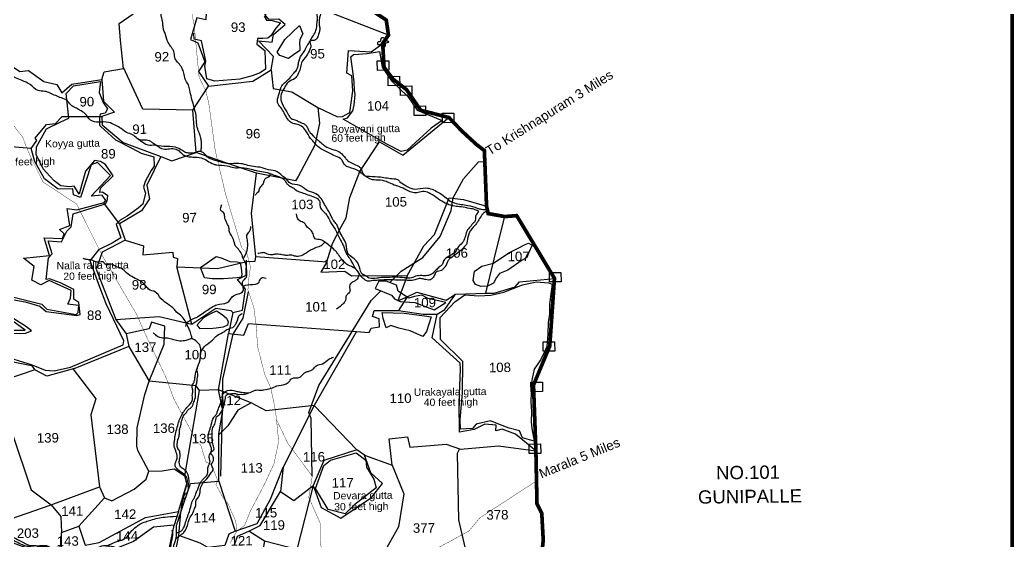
# Model space of a CAD drawing. Header units: feet. Extents: x 806214 to 813245, y 1575800 to 1585148.
# Drawn here: x 810558 to 813245, y 1580551 to 1581960 of the extents above; entities that cross this region are included whole.
import ezdxf
from ezdxf.enums import TextEntityAlignment as Align

# ---------------------------------------------------------------- set-up
doc = ezdxf.new("R2010")
doc.units = ezdxf.units.FT
doc.header["$LTSCALE"] = 15
doc.header["$MEASUREMENT"] = 0
doc.linetypes.add('HIDDEN2', pattern=[0.1875, 0.125, -0.0625])
for name, color, linetype in [('HILL', 17, 'Continuous'), ('PLOT', 7, 'Continuous'), ('PLOT NO', 7, 'Continuous'), ('ROADS', 6, 'Continuous'), ('TANKS-STREAM', 4, 'Continuous'), ('TEXT', 1, 'Continuous'), ('VILLAGE STONES', 240, 'Continuous')]:
    doc.layers.add(name, color=color, linetype=linetype)
doc.layers.add('VILLAGE BOUNDRY', color=5, linetype='HIDDEN2', lineweight=100)
doc.styles.get("Standard").update_dxf_attribs({"font": 'arial.ttf'})
doc.linetypes.add('DOTS', pattern='A,1e-06,-3,["●",Standard,S=3,R=0,X=-1.25,Y=-1.25],-3', length=6.000001)

msp = doc.modelspace()

# ---------------------------------------------------------------- linework, layer by layer
at = {"layer": 'HILL', "lineweight": -2}
for points in [[(811218.3, 1581970.4), (811224.8, 1581959.3), (811240.3, 1581958), (811262.5, 1581952.1), (811249.6, 1581937.9), (811236.5, 1581917.1), (811228.1, 1581910.4), (811214.6, 1581909.5), (811200.3, 1581910), (811198.8, 1581894.7), (811220.2, 1581877), (811222.3, 1581826.9), (811208.1, 1581816.7), (811186.4, 1581809.3), (811153, 1581800.1), (811085.3, 1581794.6), (811063.8, 1581800.5), (811058.2, 1581834.7), (811061.2, 1581848.2), (811048.9, 1581903.5), (811029, 1581908.3), (811028, 1581924.6)], [(811253.8, 1581873), (811273.9, 1581907.4), (811313.7, 1581945.1), (811323.2, 1581922), (811314.5, 1581907.2), (811314.3, 1581897), (811314.5, 1581884), (811314.6, 1581877.2), (811297.6, 1581865.3), (811283.8, 1581855.7), (811260.7, 1581864.2), (811253.8, 1581873)], [(811452.5, 1581860.5), (811460, 1581867), (811496.7, 1581869.4), (811530.5, 1581874.6), (811531.9, 1581865.6), (811537, 1581832.3), (811562.2, 1581795.5), (811606.3, 1581753), (811632.1, 1581716.2), (811699.1, 1581688.5), (811669.5, 1581667.3), (811616.7, 1581618.6), (811604.8, 1581607.6), (811589, 1581604.4), (811552.1, 1581623.7), (811431.6, 1581692), (811444.1, 1581695.2), (811458.1, 1581714.2), (811462.1, 1581730), (811464.7, 1581758.2), (811462.4, 1581770), (811461.5, 1581792), (811457.8, 1581821.1), (811452.5, 1581860.5)], [(810537.6, 1581204.1), (810572.9, 1581198.4), (810612.1, 1581186.1), (810629.6, 1581171.6), (810712.6, 1581161.2), (810721.6, 1581163.8), (810717.6, 1581196.1), (810704.4, 1581205.5), (810704, 1581231.6), (810668.2, 1581249.7), (810638.6, 1581260.2), (810629.4, 1581258.2), (810635.3, 1581316.8), (810645.4, 1581327.7), (810635.1, 1581363.3), (810670.5, 1581360.3), (810684.8, 1581388.7), (810696.8, 1581400.8), (810702.4, 1581436.2), (810748.4, 1581450.5), (810789.8, 1581463.4), (810794.5, 1581471.3), (810795.9, 1581484.7), (810781.6, 1581494.1), (810774.3, 1581493.2), (810776, 1581505.1), (810810.6, 1581539), (810789.8, 1581569.6), (810776.1, 1581577.5), (810760.2, 1581580), (810736.1, 1581551.5), (810726.1, 1581516), (810718.2, 1581488.7), (810711.2, 1581500.5), (810705.4, 1581510.4), (810692, 1581508.5), (810669, 1581512), (810650.6, 1581525.4), (810639.1, 1581537.4), (810621.4, 1581557.6), (810602.5, 1581595.9), (810603, 1581616.7), (810630.4, 1581666.1), (810668.7, 1581684.4), (810690.8, 1581694.9), (810683.7, 1581761.2), (810703.2, 1581781.8), (810776, 1581793.7), (810772.3, 1581764.2), (810783, 1581736.5), (810795.1, 1581719.8), (810788.9, 1581708), (810775.6, 1581705.4), (810773.9, 1581694.8), (810773.3, 1581675.3), (810777.5, 1581671.6), (810816.9, 1581635.8), (810860.8, 1581613.2), (810886.1, 1581600.1), (810920.3, 1581590.4), (810920.8, 1581565.2), (810913.1, 1581553.5), (810897, 1581523.3), (810892.5, 1581507.7), (810898, 1581491.4), (810890.3, 1581462), (810878, 1581451), (810848.7, 1581429.5), (810829.8, 1581418.8), (810818.9, 1581408.1), (810831.2, 1581371.3), (810807.3, 1581356.5), (810772.9, 1581339.3)], [(811558.3, 1581250.1), (811589.1, 1581280.6), (811647.4, 1581317.8), (811693.7, 1581375), (811723.5, 1581445), (811729.2, 1581478.9), (811757.3, 1581530.7), (811797.9, 1581576.2), (811812.3, 1581577.3)], [(810489.1, 1581112.6), (810469.6, 1581100.2), (810460.9, 1581077.4), (810454.5, 1581034.7), (810478.8, 1581038.6), (810530.5, 1581046.9), (810588.8, 1581028.4), (810626.9, 1581013.1), (810651.3, 1581011.3), (810695.4, 1581021.2), (810837.6, 1581082), (810839.2, 1581092.3), (810791.6, 1581192.3), (810774.6, 1581237.8), (810748.2, 1581308.8), (810772.9, 1581339.3)], [(811786.2, 1581280.2), (811806.6, 1581294.7), (811838.3, 1581302.8), (811879.3, 1581330.9), (811901.2, 1581341.8), (811923.6, 1581352.9), (811933.2, 1581356.5), (811942.5, 1581351.1), (811942.5, 1581351.1), (811932.7, 1581329.6), (811928, 1581318.1), (811915.9, 1581310.6), (811876.9, 1581283.4), (811854.5, 1581275.1), (811845.9, 1581263.6), (811838.6, 1581248.9), (811822, 1581240.3), (811803.9, 1581239.3), (811789.3, 1581245.4), (811783.5, 1581255.5), (811787.1, 1581280.8)], [(811046, 1581290.6), (811088.4, 1581320.8), (811102.7, 1581316.8), (811125.3, 1581306.8), (811145.6, 1581306.6), (811153.6, 1581304.4), (811155.9, 1581288.8), (811157, 1581281.3), (811158.2, 1581270.8), (811156.6, 1581264.5), (811145.7, 1581262.7), (811108.6, 1581259.9), (811078.2, 1581260.7), (811057.3, 1581263.2), (811046, 1581290.6)], [(811518.6, 1581234.3), (811562.7, 1581216), (811570.4, 1581206.5), (811585.9, 1581199.1), (811625.6, 1581196.1), (811678.2, 1581176.9), (811709.3, 1581196.5), (811661.9, 1581207.4), (811644.2, 1581216.1), (811624.7, 1581212.3), (811609.8, 1581207.7), (811589.8, 1581221.1), (811581, 1581227), (811576, 1581243.3), (811548.4, 1581253.8), (811528, 1581253.9), (811518.6, 1581234.3)], [(811761, 1581216.8), (811798.6, 1581214.1), (811830.7, 1581215.8), (811866.5, 1581223.9), (811916.4, 1581243.8), (811954.1, 1581251.9), (811986.9, 1581249.6), (811996.4, 1581245.6), (811994.4, 1581225.8), (811989.2, 1581191.9), (811989.6, 1581164.7), (811986.3, 1581142.1), (811984.7, 1581110.9), (811982, 1581077.6), (811976.1, 1581063.1), (811966, 1581041.9), (811948.5, 1581016.4), (811942.7, 1580991.4), (811941.1, 1580979.7), (811938.7, 1580928.3), (811940.6, 1580902.2), (811940.2, 1580875), (811941.4, 1580855.9), (811947.7, 1580821.4), (811916.6, 1580830.4), (811908.7, 1580849.1), (811880.4, 1580856.9), (811854.1, 1580866.4), (811829.9, 1580876.3), (811791.5, 1580867.6), (811781.5, 1580855.8), (811749, 1580854.4), (811747.9, 1580880.3), (811754.1, 1580951.3), (811755, 1581036.5), (811694.8, 1581096.4), (811694.1, 1581155.7), (811734.1, 1581197.8), (811761, 1581216.8)], [(811101.5, 1580727.2), (811104.6, 1580867.4), (811105.6, 1580914.1), (811107.2, 1580989.2), (811134.9, 1581110.6), (811161.4, 1581154.4), (811176.5, 1581225)], [(811348.4, 1580727.1), (811345.7, 1580882.4), (811339, 1580899), (811366.3, 1580971.6), (811449.1, 1581106.7), (811507.4, 1581201.9), (811533.6, 1581228.1)], [(811037.5, 1581136.1), (811055, 1581155.9), (811074.8, 1581166.4), (811089.3, 1581174), (811105.4, 1581163.5), (811116.9, 1581153.7), (811121.6, 1581144.1), (811119.4, 1581135.3), (811108.1, 1581129.8), (811089, 1581127), (811079.7, 1581126.2), (811045.2, 1581125.1), (811037.5, 1581136.1)], [(810489.1, 1581112.6), (810573.9, 1581113.7), (810589.8, 1581120), (810573.1, 1581132.8), (810534.6, 1581157)], [(811536.9, 1581169.5), (811596.7, 1581167.2), (811652.1, 1581160.2), (811669.5, 1581157.2), (811656.7, 1581117.9), (811647.5, 1581104.7), (811613, 1581119.9), (811582.3, 1581126.9), (811560.5, 1581133.9), (811548.2, 1581127.7), (811539.7, 1581153), (811536.9, 1581169.5)], [(811357.4, 1580693.3), (811379.9, 1580755.9), (811397.3, 1580770.2), (811467.5, 1580790.4), (811492.9, 1580770.6), (811495.4, 1580751.4), (811514.4, 1580719.3), (811521.1, 1580695.1), (811463.2, 1580650.1), (811437, 1580625.2), (811391.2, 1580636.7), (811357.4, 1580693.3)]]:
    msp.add_lwpolyline(points, dxfattribs=at)
at = {"layer": 'PLOT', "lineweight": -2}
for points in [[(811554.4, 1581919), (811289.8, 1582022), (811277.1, 1582051.1), (811279.7, 1582069.4), (811296.6, 1582085), (811286.9, 1582104.1), (811251.7, 1582093), (811241.3, 1582094.7), (811241.1, 1582085.6), (811216.4, 1582067.6), (811209.1, 1582075.4), (811212.1, 1582088.7), (811188.5, 1582109.9), (811159.8, 1582087.2), (811134.7, 1582078.7), (811130.4, 1582088.1), (811106.1, 1582088.7), (811079.9, 1582069.8), (811063.3, 1582081.2), (811055, 1582068.8), (811024.8, 1582060.9), (811021.2, 1582051.4), (811001.9, 1582062.9)], [(810093.3, 1582052.4), (810397.7, 1581832.3), (810463, 1581834.5), (810477.1, 1581858.1), (810503.5, 1581857.7), (810558.2, 1581821), (810581.6, 1581822.9), (810623.2, 1581793.3), (810658.5, 1581785.5), (810672.1, 1581762.9), (810698.4, 1581786.7), (810779.6, 1581799.3), (810786.5, 1581820.1), (810838.1, 1581828.5), (810830.1, 1581904.1), (810826.7, 1581950), (810864.6, 1581976.4)], [(811021.2, 1582051.4), (811012.3, 1582034.3), (811027.8, 1581998.5), (811062.1, 1581979.4), (811061.1, 1581960.7), (811036.7, 1581965.4), (811019.2, 1581907.2), (811039.5, 1581898.3), (811057.7, 1581847), (811040.8, 1581820.5), (811066, 1581783.6), (811068.1, 1581780.6), (811188.2, 1581794.3), (811237.6, 1581824.9), (811243.3, 1581861), (811202.9, 1581903.8), (811240.1, 1581899.8), (811243.6, 1581920.7), (811275.4, 1581948), (811257.8, 1581962.4), (811231.2, 1581960.9), (811220.2, 1581974.5), (811289.8, 1582022)], [(811237.6, 1581824.9), (811243.1, 1581774.9), (811293, 1581766.1), (811363.6, 1581723.7), (811416.5, 1581698.3), (811429.7, 1581699.1), (811450.1, 1581709.7), (811457.8, 1581768.7), (811455.4, 1581808.5), (811441.8, 1581816.5), (811446.4, 1581877.3), (811507.8, 1581874), (811538.7, 1581896.4)], [(810588.5, 1581612.9), (810381.4, 1581629.5), (810396.4, 1581642.4), (810407.6, 1581733.8), (810424.2, 1581789.5), (810397.7, 1581832.3)], [(811025.8, 1581715.8), (810890.7, 1581718.7), (810837.6, 1581833.4)], [(810779.6, 1581799.3), (810784.2, 1581740.7), (810813.6, 1581711), (810779.4, 1581699.2), (810781.1, 1581676.1), (810837.6, 1581628.7), (810939.1, 1581590.7), (810968.6, 1581579.6), (811034.9, 1581601.3)], [(811363.6, 1581723.7), (811368.4, 1581680.8), (811355.6, 1581621.4), (811310.2, 1581536.9), (811303, 1581525.3), (811197.8, 1581545.5), (811140.6, 1581565.1), (811044.8, 1581598), (811034.9, 1581601.3), (811025.8, 1581715.8), (811068.1, 1581780.6)], [(810827.3, 1581409.3), (810785.6, 1581465.6), (810790.4, 1581472.3), (810781.1, 1581486.5), (810750.7, 1581483.7), (810803.3, 1581539.6), (810768, 1581574.4), (810750.6, 1581568.1), (810722, 1581480), (810703.2, 1581487.3), (810701.9, 1581503.8), (810661.9, 1581502.3), (810624.6, 1581530.2), (810598.8, 1581577.4), (810588.5, 1581612.9), (810604.4, 1581633.7), (810599.7, 1581640.8), (810629.9, 1581677.6), (810654.3, 1581680), (810672.5, 1581699.1), (810779.4, 1581699.2)], [(811196, 1581321), (811387.5, 1581305.8), (811403.2, 1581356.1), (811426.6, 1581400.4), (811439.7, 1581425.3), (811449.8, 1581480.5), (811476.7, 1581550), (811530.5, 1581630.5), (811593.6, 1581594.2), (811717.8, 1581696.2)], [(810939.1, 1581590.7), (810901.4, 1581513.2), (810908.6, 1581476.5), (810887.1, 1581443.7), (810827.3, 1581409.3), (810843.1, 1581364.4), (810892.5, 1581349.4), (810890.4, 1581325), (810971.4, 1581332.4), (810973, 1581318.6), (810983.9, 1581315.2), (810982.3, 1581292.4), (811092.2, 1581287.9), (811171.9, 1581306.8), (811194.3, 1581308.4), (811196, 1581321), (811183.8, 1581436.8), (811197.8, 1581545.5)], [(810538.6, 1581211.8), (810617.9, 1581191.9), (810631.6, 1581178), (810710.7, 1581164.1), (810715.6, 1581169.3), (810718, 1581188), (810688, 1581192.1), (810694.9, 1581208), (810696.8, 1581228.5), (810637.5, 1581256), (810615.4, 1581244.4), (810591, 1581256.8), (810597.2, 1581293.3), (810568.4, 1581315.8), (810638.3, 1581323.2), (810623.6, 1581371.4), (810673.7, 1581369.4), (810677.6, 1581382.3), (810665.5, 1581393.6), (810692.9, 1581404.5), (810686.5, 1581450.6), (810712.1, 1581446.6), (810786.4, 1581466.7)], [(811387.5, 1581305.8), (811371.2, 1581278.4), (811436.7, 1581280.8), (811454.6, 1581268.6), (811501.3, 1581269.2), (811604.9, 1581268.7), (811649.8, 1581349.2), (811679.1, 1581380.1), (811718.1, 1581479), (811757.1, 1581475.1), (811819.4, 1581457)], [(811817.4, 1581221.4), (811851.2, 1581357.2), (811869, 1581428.6)], [(810843.1, 1581364.4), (810780.6, 1581332.6), (810764.1, 1581286.4), (810818, 1581150.3), (810934.5, 1581158.9), (811022.9, 1581137.4), (810982.3, 1581292.4)], [(811022.9, 1581137.4), (811088.2, 1581180.9), (811128, 1581174.7), (811133.6, 1581169.2), (811159.7, 1581175.9), (811167.7, 1581232.6), (811146.4, 1581258.1), (811169.6, 1581269.9), (811171.1, 1581311)], [(811604.9, 1581268.7), (811579.5, 1581200.7), (811604.8, 1581212), (811631.4, 1581224), (811709.9, 1581202.7), (811735.8, 1581219.3), (811817.4, 1581221.4), (811840.1, 1581221.5), (811896.8, 1581238.5), (811908.5, 1581252.6), (812002.9, 1581261.6)], [(811604.8, 1581212), (811581.5, 1581174.3), (811648.5, 1581164.5), (811686.2, 1581165.1), (811706.7, 1581177.8), (811735.8, 1581219.3)], [(810448.7, 1581023), (810458.5, 1581114), (810476.8, 1581121.7), (810572.7, 1581121.2), (810529.3, 1581152.9), (810493.5, 1581142.2), (810470.5, 1581193.5)], [(811133.6, 1581169.2), (811122.1, 1581112.8), (811163.5, 1581107.8), (811175.7, 1581140), (811467.8, 1581118), (811502.3, 1581115.4), (811507.4, 1581126.8), (811530.4, 1581131), (811529.3, 1581152), (811511.3, 1581158.9), (811515.9, 1581174.5), (811581.5, 1581174.3)], [(810818, 1581150.3), (810845.4, 1581111.8)], [(811489.3, 1580783.5), (811564.5, 1580757.1), (811555.8, 1580827.9), (811605.7, 1580833.1), (811612.4, 1580805.3), (811710.7, 1580813.9), (811749.1, 1580800.2), (811851.3, 1580809.3), (811952.7, 1580795.8), (811897.8, 1580840.7), (811861.9, 1580854.4), (811844.9, 1580849.3), (811845.6, 1580865), (811815.1, 1580867.6), (811785.7, 1580852.9), (811746.5, 1580845.6), (811745, 1580925.1), (811749.1, 1581016.2), (811748.4, 1581032.6), (811672.5, 1581101.3), (811686.2, 1581165.1)], [(811095.4, 1580959.9), (811043.4, 1580958.8), (811034.3, 1580970.8), (810907.7, 1580983.8), (810947.9, 1581083.9), (810950.5, 1581132.2), (810913.7, 1581142.9), (810907.5, 1581125), (810845.4, 1581111.8), (810852.5, 1581077.2), (810907.7, 1580983.8)], [(811467.8, 1581118), (811353.6, 1580918), (811223.8, 1580903.5), (811183.4, 1580925.3), (811095.4, 1580959.9), (811122.1, 1581112.8)], [(810852.5, 1581077.2), (810702.1, 1581015.9), (810764, 1580935.8), (810750.4, 1580893.2), (810773.9, 1580698), (810786.6, 1580668.7), (810807.1, 1580659.9), (810867.3, 1580692), (810899.9, 1580719.3), (810907.2, 1580740.9), (810876.9, 1580796.4), (810874.3, 1580808), (810875.2, 1580857.7), (810895.6, 1580947.4), (810907.7, 1580983.8)], [(810315.8, 1580968.8), (810344.4, 1580969.2), (810403.5, 1580978.4), (810419.3, 1580954.7), (810442.1, 1580961.1), (810448.7, 1581023), (810522, 1581039.5), (810589.8, 1581026.3), (810598.9, 1581014.4)], [(810706, 1581017.6), (810631.2, 1580997), (810598.9, 1581014.4), (810442.1, 1580961.1), (810467.4, 1580930.1), (810485.3, 1580925.4), (810507.7, 1580847.3), (810536.9, 1580845.6), (810588.8, 1580690.1), (810642.8, 1580649.2), (810773.9, 1580698)], [(810907.2, 1580740.9), (810942.8, 1580741), (810975.7, 1580746.7), (811004.5, 1580727.5), (811043.4, 1580958.8)], [(811095.7, 1580713.5), (811095.6, 1580841.4), (811106.7, 1580904.7), (811095.4, 1580959.9)], [(811183.4, 1580925.3), (811147.4, 1580905.2), (811120.7, 1580862.9), (811095.6, 1580838.8)], [(811353.6, 1580918), (811270.1, 1580751.5)], [(811353.6, 1580918), (811468.8, 1580798.6), (811379.5, 1580769.4), (811350.5, 1580702.2), (811372.3, 1580642.6), (811425.3, 1580613.9), (811508.5, 1580669.6), (811537.8, 1580706.9), (811507, 1580735.8), (811489.3, 1580783.5), (811468.8, 1580798.6)], [(811746.2, 1580801.2), (811739.9, 1580788), (811743.8, 1580609.1), (811761, 1580534.8), (811766.9, 1580507.7), (811781.7, 1580481.1), (811791.2, 1580487.8), (811797, 1580517.7), (811817.2, 1580523.1), (811872.1, 1580510.1), (811876.1, 1580490.2), (811895.7, 1580489.4), (811923.1, 1580486.9), (811943.1, 1580487.5), (811966.3, 1580495.8)], [(811140.4, 1580578.6), (811199.7, 1580599.3), (811235.3, 1580665.1), (811270.1, 1580751.5), (811262.3, 1580685.7)], [(811564.5, 1580757.1), (811595.6, 1580679.2), (811581.5, 1580590.3), (811557.2, 1580546.8), (811536.8, 1580510.9), (811491.2, 1580472.5), (811447.8, 1580454.9), (811446, 1580326.9), (811387.6, 1580331.8), (811366.2, 1580373.7), (811315.6, 1580382.2), (811315.9, 1580360.9), (811387.6, 1580331.8)], [(810717.7, 1580591.7), (810734.7, 1580540.7), (810772.4, 1580547.6), (810897.7, 1580615.4), (810986.6, 1580631.5), (811009.2, 1580706.5), (811004.5, 1580727.5)], [(811042.1, 1580405.8), (810992, 1580424.2), (810963, 1580422.6), (810955, 1580422.2), (810942.9, 1580447.9), (810975.2, 1580499.8), (810981.7, 1580534.9), (810987.7, 1580566.9), (810993.7, 1580630), (811019, 1580707.5), (811095.7, 1580713.5), (811140.4, 1580578.6), (811123.1, 1580570.2), (811111.9, 1580539.4), (811066.6, 1580534.1), (811045.9, 1580546.3), (810987.7, 1580566.9)], [(811138.2, 1580541.7), (811146.1, 1580565.3), (811177, 1580578), (811208, 1580594), (811248.7, 1580662.7), (811262.3, 1580685.7), (811298.7, 1580661.2), (811350.5, 1580702.2), (811306.4, 1580529.2), (811219.1, 1580551.7), (811216.2, 1580532.1)], [(810642.8, 1580649.2), (810668.9, 1580618.2), (810670.9, 1580574.8), (810717.7, 1580591.7), (810786.6, 1580668.7)], [(810670.6, 1580536.1), (810597.3, 1580525.2), (810540.8, 1580545.8), (810468.2, 1580589.1), (810642.8, 1580649.2)], [(810986.6, 1580631.5), (810975.6, 1580594.8), (810919.4, 1580589.1), (810865, 1580550), (810753.7, 1580505.1), (810731.9, 1580481.3), (810670.6, 1580536.1), (810670.9, 1580574.8)], [(810958.5, 1580512.9), (810975.6, 1580594.8)], [(811219.1, 1580551.7), (811177, 1580578)]]:
    msp.add_lwpolyline(points, dxfattribs=at)
at = {"layer": 'PLOT NO', "color": 5, "linetype": 'Continuous', "lineweight": -2, "const_width": 10.2}
msp.add_lwpolyline([(813239.9, 1576334.5), (806218.8, 1576334.5), (806218.8, 1585142.5), (813239.9, 1585142.5)], close=True, dxfattribs=at)
at = {"layer": 'ROADS', "linetype": 'DOTS', "lineweight": -2, "ltscale": 0.15, "const_width": 1}
for points in [[(811022, 1581983.9), (811029.6, 1581944.3), (811037.2, 1581861.3), (811042.7, 1581805.1), (811061.6, 1581766), (811069.1, 1581732.9), (811086.2, 1581607.3), (811113.8, 1581490.5), (811157.7, 1581344.5), (811171.5, 1581330.5), (811181.5, 1581292.7), (811176.6, 1581259.6), (811174.6, 1581230.6), (811190.6, 1581182.9), (811197.9, 1581126.1), (811200.2, 1581079.4), (811219.6, 1581003.4), (811236.7, 1580963.9), (811247.5, 1580912), (811252, 1580879.5), (811257.5, 1580820.3), (811245.2, 1580761.2), (811219.3, 1580705.2), (811203.7, 1580675.4), (811181.1, 1580632.5), (811165.6, 1580593.8), (811143.9, 1580577.8), (811126.5, 1580545.6)], [(810442.3, 1581788), (810503.5, 1581723.5), (810566.6, 1581642.1), (810572.6, 1581624.7), (810589, 1581586.8), (810621.3, 1581521.6), (810711.9, 1581462.2), (810734.9, 1581415.7), (810781.9, 1581321.4), (810874.1, 1581163.8), (810896.4, 1581113.1), (810954.4, 1580991.1), (810973.4, 1580937.8), (811037.1, 1580819.4), (811047.6, 1580810.2), (811061, 1580765.8), (811076.1, 1580757.8), (811092, 1580717.8), (811088.1, 1580704.1), (811106.8, 1580669.7), (811120.2, 1580653.5), (811142, 1580604.1), (811143.9, 1580577.8)], [(811252, 1580879.5), (811282.9, 1580814.9), (811348.4, 1580727.1), (811339.1, 1580669.5), (811369.9, 1580599.9), (811369.4, 1580553.6), (811378, 1580502.9), (811384.1, 1580424.5), (811379.5, 1580369.8), (811392.4, 1580342.8), (811400.5, 1580295.2), (811397.7, 1580275.1), (811419.3, 1580262.1), (811435.8, 1580254.8), (811473.7, 1580252.8), (811532.3, 1580239.9)], [(811419.3, 1580262.1), (811489.2, 1580331.3), (811548.8, 1580425.2), (811616.2, 1580482.3), (811676.7, 1580527.1), (811771.3, 1580578.3), (811801.6, 1580614.7), (811943.2, 1580707), (811953.7, 1580713.9)]]:
    msp.add_lwpolyline(points, dxfattribs=at)
at = {"layer": 'TANKS-STREAM', "lineweight": -2}
for points in [[(811798.8, 1581442.2), (811788.6, 1581447.2), (811773.6, 1581450.5), (811750.7, 1581454.8), (811733.6, 1581456.6), (811693.6, 1581472.8), (811673.2, 1581487), (811659.5, 1581494.6), (811642.5, 1581495.8), (811627.2, 1581492.5), (811598.5, 1581502.8), (811560.3, 1581517.7), (811544.9, 1581524.4), (811520, 1581527.3), (811511, 1581528.1), (811485.7, 1581542.7), (811461.2, 1581557.8), (811436.2, 1581568.1), (811430.3, 1581578.7), (811424.4, 1581585.6), (811406.7, 1581593.4), (811393.6, 1581601.1), (811371.5, 1581612), (811356.3, 1581625.4), (811347.5, 1581636), (811344, 1581640), (811331.2, 1581660.5), (811319.5, 1581673), (811304.7, 1581678.3), (811294, 1581681.3), (811283.8, 1581689.3), (811265.8, 1581719.9), (811256.1, 1581732.8), (811254.5, 1581740.6), (811259.2, 1581761), (811262.7, 1581774), (811268.4, 1581784.8), (811278.4, 1581794.2), (811290.3, 1581806.1), (811295.2, 1581812.5), (811303.7, 1581821.9), (811309.4, 1581833.2), (811311.5, 1581844.5), (811320, 1581865.9), (811328.8, 1581877.5), (811332.1, 1581885.9), (811336.1, 1581892.3), (811351.4, 1581917.9), (811358.4, 1581931.3), (811361.6, 1581953.5), (811362.9, 1581965.4), (811361.3, 1581976.5), (811365.5, 1581988.1), (811365.8, 1582008.6), (811363.7, 1582014.3), (811355, 1582019.7), (811349.7, 1582022.2), (811342.7, 1582030.8), (811340.9, 1582034.2), (811317.1, 1582042.6), (811309.5, 1582055.4), (811308, 1582059.5), (811307.4, 1582084.4), (811305.1, 1582102.9), (811294, 1582112.3), (811280, 1582121.3), (811259.7, 1582128.6), (811250.6, 1582139.7), (811247.6, 1582151.5), (811239.5, 1582172.3), (811237.6, 1582188.2), (811228.1, 1582202.5)], [(811048.4, 1581603.7), (811048.8, 1581614.4), (811049, 1581628.6), (811047.2, 1581640.2), (811042.7, 1581655.6), (811039.6, 1581662.8), (811038.2, 1581667.1), (811035.7, 1581680.3), (811033.5, 1581707.8), (811030.9, 1581717.4), (811029.4, 1581724.2), (811027.8, 1581729.7), (811017.5, 1581770.2), (811013.6, 1581784.4), (811006.9, 1581796), (811002.2, 1581812.5), (810998.2, 1581826.4), (810994, 1581834.1), (810977.2, 1581858.6), (810974.4, 1581875.1), (810969.8, 1581883.2), (810965.2, 1581889.5), (810959.1, 1581898.6), (810950.8, 1581923.6), (810946.6, 1581934.2), (810945.2, 1581943.4), (810944.3, 1581952.6), (810942.7, 1581961.4), (810941.2, 1581967.9), (810941.6, 1581984.4), (810946.2, 1581992.4), (810953.5, 1582001.7), (810957.3, 1582011.6), (810963.7, 1582021.5), (810973.2, 1582031.6), (810997.2, 1582046.2), (811009.1, 1582057.6), (811015.4, 1582081), (811016.3, 1582091)], [(811367.1, 1581996.9), (811366.8, 1581993.5), (811371.2, 1581984.7), (811371.9, 1581981.2), (811371, 1581975.4), (811367.6, 1581963.2), (811367.1, 1581953.6), (811367.5, 1581945.6), (811368.9, 1581936.9), (811367.1, 1581926.3), (811363.1, 1581914.4), (811353.9, 1581904.4), (811342.7, 1581903), (811344.4, 1581889.7), (811341.7, 1581880.1), (811333.2, 1581863), (811319.4, 1581844.2), (811315.7, 1581828.6), (811309.8, 1581812.8), (811301.6, 1581801.8), (811283.7, 1581791.9), (811273, 1581776.7), (811263.4, 1581753.8), (811266.8, 1581733.7), (811279.3, 1581711.3), (811283.2, 1581704.9), (811287.8, 1581697.6), (811291.1, 1581693.5), (811301.7, 1581690.1), (811311.1, 1581685.7), (811324.9, 1581679.8), (811331.1, 1581675.4), (811336.3, 1581666.8), (811340.6, 1581658.2), (811352.4, 1581646), (811358.9, 1581639), (811365.1, 1581634.3), (811377.4, 1581623.8), (811387.8, 1581616.3), (811424.2, 1581601.4), (811437.9, 1581586.5), (811444.1, 1581580.1), (811458, 1581572), (811473.1, 1581564.8), (811479.3, 1581559.4), (811488.6, 1581540.4), (811503.1, 1581537.5), (811533, 1581535.6), (811568.7, 1581530.6), (811578.4, 1581528.8), (811585.5, 1581522.8), (811599.1, 1581513.4), (811605.2, 1581509.6), (811625.1, 1581503), (811655.2, 1581506), (811688.1, 1581494.5), (811706.5, 1581482.3), (811720.8, 1581470.6), (811733.1, 1581465.3), (811768.4, 1581458.7), (811793.9, 1581451.6), (811805.2, 1581448.6), (811821.5, 1581447.5)], [(811798.8, 1581442.2), (811789.6, 1581429.3), (811787.7, 1581414.8), (811782, 1581409.7), (811777.7, 1581403.6), (811768.1, 1581393), (811766, 1581388.3), (811753.5, 1581357.4), (811742.1, 1581345.4), (811737.2, 1581336), (811702.6, 1581307.5), (811698.8, 1581298.1), (811693.1, 1581293.4), (811683.7, 1581284.9), (811679.3, 1581280.6), (811675.3, 1581276), (811669.2, 1581272.4), (811659.9, 1581268.9), (811644.6, 1581269.1), (811627.5, 1581267.1), (811612.4, 1581262.2), (811596.6, 1581263.1), (811552.3, 1581264.2), (811528.7, 1581262.9), (811522.5, 1581262), (811502.6, 1581262.2), (811493.2, 1581267.8), (811482.6, 1581274), (811476.6, 1581289.2), (811462.1, 1581314.2), (811447.2, 1581325.7), (811441.5, 1581342.5), (811439.7, 1581354.4), (811421.7, 1581388.7), (811414.4, 1581406.8), (811406.3, 1581417.4), (811402.4, 1581424.7), (811396.9, 1581435.1), (811391.4, 1581444.6), (811384.2, 1581457.2), (811362.6, 1581487.2), (811341.3, 1581496.7), (811332.4, 1581500.6), (811321.8, 1581508.7), (811314.6, 1581512.9), (811289.1, 1581518.6), (811278.4, 1581530), (811268.1, 1581538.1), (811248.4, 1581551.8), (811223.6, 1581556.4), (811212.8, 1581560.5), (811189.4, 1581563.5), (811169.9, 1581568.4), (811150, 1581571.9), (811121.2, 1581571.5), (811086.2, 1581580.3), (811066.9, 1581588.1), (811058.3, 1581597.3), (811041.9, 1581604.5), (811033.1, 1581601.5), (811016.4, 1581599.9), (811006.3, 1581601.6), (810996.4, 1581607.7), (810979.3, 1581615.7), (810919.1, 1581625.6), (810912.3, 1581631.2), (810895.7, 1581635.2), (810885.6, 1581635), (810859, 1581651.5), (810851.4, 1581653.7), (810832.2, 1581666.3), (810817.2, 1581674.8), (810797.7, 1581683), (810749.5, 1581689), (810734.1, 1581706.7), (810719.9, 1581716.1), (810708.3, 1581722.7), (810695.6, 1581730.6), (810685.7, 1581742.2), (810670.4, 1581749.1), (810640.2, 1581762.2), (810625.5, 1581767), (810607.4, 1581769.2), (810585.9, 1581785.2), (810564.7, 1581796.1), (810546.6, 1581803.8), (810533.6, 1581810.3), (810523.4, 1581815.8), (810518.6, 1581819.4), (810509.2, 1581823.3), (810506.6, 1581828.3), (810482.9, 1581843.4), (810476.9, 1581846.4)], [(810875.3, 1581640.1), (810879.4, 1581637.3), (810889.4, 1581630.1), (810909.8, 1581621.9), (810927.8, 1581621), (810937.4, 1581614.2), (810954.2, 1581610.9), (810962.3, 1581611.8), (810980.7, 1581610.5), (810990.9, 1581603.9), (811001.5, 1581594.6), (811011.6, 1581591.1), (811025.6, 1581589.3), (811048.2, 1581587.1), (811082.1, 1581570.4), (811090, 1581568.1), (811118.9, 1581565.9), (811136.7, 1581561.1), (811156.4, 1581560.9), (811187.3, 1581555.6), (811196.5, 1581553.1), (811236.6, 1581544.4), (811248.7, 1581539.3), (811261, 1581535.5), (811270.7, 1581530), (811278.5, 1581519.1), (811284.7, 1581512.9), (811295.1, 1581507.3), (811307.9, 1581498.1), (811320.2, 1581493.6), (811336.1, 1581487.5), (811367.6, 1581470.8), (811370, 1581455), (811375, 1581445.9), (811383.8, 1581437.7), (811389.8, 1581429.1), (811402, 1581406.5), (811410.5, 1581394.2), (811424.7, 1581364.4), (811430.2, 1581355.1), (811434.5, 1581343.8), (811442.5, 1581324.9), (811451.8, 1581311.9), (811457.7, 1581300.6), (811465.2, 1581286.9)], [(811235.4, 1581544.8), (811228.7, 1581534.4), (811222.1, 1581531.8), (811218.5, 1581526.3), (811215.4, 1581517.7), (811212.4, 1581513.6), (811208.4, 1581508.5), (811204.7, 1581502.7), (811203.8, 1581497.4), (811199.6, 1581492.7), (811193.8, 1581486)], [(811162.5, 1581239.4), (811161, 1581253.7), (811166.1, 1581259.6), (811170.3, 1581265.1), (811171.6, 1581268.7), (811171.5, 1581275.2), (811168.9, 1581300.8), (811161.8, 1581314.9), (811158.7, 1581324.5), (811151.3, 1581337.3), (811141.3, 1581348.6), (811135.2, 1581367), (811128.2, 1581380.2), (811123.8, 1581389.9), (811122.8, 1581400.9), (811119.6, 1581407), (811117.2, 1581411.7), (811111.8, 1581428.2), (811110.4, 1581437.2), (811101.5, 1581444.9), (811101.2, 1581452.4), (811104.4, 1581461)], [(811820.2, 1581444), (811813.5, 1581439.5), (811809.3, 1581435.9), (811804.7, 1581429.9), (811796.9, 1581416.6), (811792.3, 1581409.7), (811780.2, 1581396.2), (811768.6, 1581372.3), (811766.9, 1581360), (811764.1, 1581352.5), (811757.1, 1581344.5), (811741.9, 1581330.3), (811722.5, 1581316.4), (811715.7, 1581309.8), (811707.7, 1581293.2), (811704.8, 1581289.8), (811698, 1581283.2), (811683, 1581278.2), (811679.4, 1581272.4), (811673.5, 1581261.7), (811666.2, 1581257.4), (811658.7, 1581257.6), (811646.9, 1581260.2), (811637.6, 1581261), (811625.2, 1581257.4), (811598.6, 1581256.3), (811573.7, 1581256.9), (811558.4, 1581258), (811527, 1581256.3), (811512.3, 1581255.4), (811497.6, 1581254.4), (811490.9, 1581257.9), (811481.3, 1581265.7), (811475.6, 1581274.4), (811459.4, 1581291.2), (811441, 1581300.1), (811426.9, 1581314.7), (811421, 1581323.2), (811415.2, 1581331.1), (811408.6, 1581338.1), (811381.4, 1581360), (811371.7, 1581365.7), (811355.9, 1581368.8), (811352.6, 1581375.1), (811347.8, 1581387.4), (811344.4, 1581392.2), (811341.4, 1581395.2), (811336, 1581398.8), (811326.3, 1581411.3), (811315.3, 1581416.4), (811305.6, 1581435.9)], [(811161.7, 1581315.1), (811167.3, 1581323.5), (811174, 1581350.5), (811174, 1581356.4), (811171.8, 1581372.5), (811171.7, 1581377.9), (811175.3, 1581383.9), (811178.7, 1581388.2), (811181.7, 1581395.3), (811182.8, 1581401.3)], [(811382.2, 1581359.4), (811378.8, 1581356), (811372.6, 1581349.9), (811365.9, 1581347.2), (811352.3, 1581341.8), (811343.3, 1581337.6), (811333.2, 1581330.7), (811330.6, 1581329), (811313.8, 1581321.4), (811300.6, 1581321.9), (811293.6, 1581323.9), (811277.3, 1581323.7), (811264.3, 1581325.9), (811248.5, 1581326.6), (811238.5, 1581325.2), (811222.1, 1581329.5), (811219.1, 1581331), (811214.5, 1581330.9), (811201.1, 1581328.6)], [(811024, 1581098.7), (811021.6, 1581108.5), (811017.1, 1581121.7), (811011.8, 1581132.4), (810995.4, 1581159.1), (810981.6, 1581170.3), (810974.1, 1581179.4), (810961.9, 1581189.5), (810945.1, 1581201.3), (810926.7, 1581222.7), (810924.8, 1581224.2), (810906, 1581232.5), (810897.7, 1581242.5), (810883.2, 1581254.7), (810865.6, 1581263.8), (810846.4, 1581276.7), (810833.4, 1581288.2), (810817.8, 1581293.4), (810804.6, 1581299.5), (810788.2, 1581300.4), (810786.5, 1581303.4), (810767.6, 1581305.6), (810750.3, 1581311.5), (810737.6, 1581312.6), (810729.8, 1581315.6)], [(811006.6, 1581131.8), (811008.4, 1581139.3), (811030, 1581153.7), (811039.2, 1581158.2), (811055.5, 1581169.7), (811068.8, 1581178.1), (811084.1, 1581187.6), (811097.8, 1581191.9), (811123.4, 1581199.4), (811132.1, 1581211.8), (811147.8, 1581219.6), (811162.1, 1581228.3), (811162.1, 1581237.4), (811204.7, 1581251.7), (811210.1, 1581262.4), (811223.5, 1581262.2)], [(811476.5, 1581272.9), (811474.6, 1581270), (811472.2, 1581265.4), (811471.2, 1581261.9), (811464.2, 1581254.9), (811452, 1581247), (811449.7, 1581232.7), (811450.6, 1581228.8), (811444.9, 1581219.6), (811439.3, 1581212.3), (811438.9, 1581204.6), (811437.5, 1581200.1), (811430.9, 1581192.2), (811426.6, 1581188), (811413.1, 1581177.9)], [(811047.2, 1581061.3), (811052.3, 1581071.1), (811071.8, 1581089), (811080.5, 1581096.5), (811083.6, 1581100.3), (811092.8, 1581108.3), (811109.9, 1581117.5), (811120.8, 1581124.5), (811136.9, 1581131.6), (811141.8, 1581138.8), (811146.9, 1581149.4), (811150.3, 1581160.4), (811159.8, 1581166.7)], [(810939.6, 1580455.3), (810944.1, 1580461.4), (810949.1, 1580466.4), (810952.6, 1580474.5), (810956.3, 1580484.9), (810957.9, 1580489.6), (810969, 1580500.9), (810970.4, 1580514.8), (810972.6, 1580531.1), (810974.8, 1580540.4), (810980.7, 1580560.7), (810981.6, 1580582.2), (810982.5, 1580596.4), (810985, 1580604.5), (810995.5, 1580642.3), (810996.7, 1580651.5), (811000.2, 1580665.7), (811005.4, 1580689.4), (811009.3, 1580723.7), (811005.3, 1580729.1), (810988.1, 1580742.2), (810983, 1580746.5), (810978.3, 1580754.1), (810978.2, 1580761.1), (810981, 1580768.3), (810983.3, 1580778), (810975.3, 1580813.5), (810976.4, 1580823.1), (810977.9, 1580836.3), (810979.5, 1580844.7), (810985.2, 1580864), (810989.7, 1580880.2), (810996.7, 1580894.5), (811001.9, 1580902.7), (811006.5, 1580908.9), (811020.3, 1580924.2), (811024.8, 1580934.6), (811024.4, 1580948.9), (811025.7, 1580959.7), (811023.6, 1580968), (811027.9, 1580978.9), (811030.7, 1580988.2), (811032.1, 1580998), (811037.1, 1581017.2), (811045.1, 1581041.1), (811047.1, 1581056.8), (811047.2, 1581067.6), (811046.8, 1581074.7), (811027, 1581097.4), (811024.5, 1581098.6), (811017.2, 1581097), (811007, 1581093.8), (810999.9, 1581092.4), (810981.7, 1581093.4), (810967.8, 1581097.6), (810953.8, 1581099.9), (810943.7, 1581100), (810936.5, 1581101.5), (810925.3, 1581108.7), (810919.1, 1581114.2)], [(810981.7, 1580573.3), (810989.4, 1580576.2), (810996.6, 1580581), (811000.6, 1580587.3), (811005, 1580598.4), (811007.5, 1580606.3), (811010.4, 1580614.8), (811016.3, 1580631.2), (811021, 1580648.4), (811025.6, 1580661.9), (811029.8, 1580668.6), (811034.8, 1580682.3), (811039, 1580692), (811042.8, 1580702.8), (811045.9, 1580708.4), (811049.6, 1580714.3), (811056.2, 1580721.9), (811063.4, 1580729.1), (811066.2, 1580739), (811067, 1580752.6), (811071.2, 1580760.5), (811071.1, 1580772.7), (811069.6, 1580781.3), (811075.7, 1580793.2), (811072.2, 1580812.4), (811067.4, 1580828.9), (811070.3, 1580847.7), (811073, 1580856.8), (811075.6, 1580865.7), (811082.3, 1580886), (811088.1, 1580892.5), (811091.8, 1580900.3), (811095.2, 1580909.2), (811100, 1580921.2), (811106.1, 1580937.4), (811106.3, 1580946.5), (811113.7, 1580955.6), (811119.4, 1580958.4), (811145.3, 1580956.2), (811154.2, 1580954.3), (811162.8, 1580953.3), (811180.6, 1580953.5), (811188.2, 1580957.1), (811196.5, 1580959.8), (811210.9, 1580959.4), (811216.6, 1580960.5), (811236.6, 1580964.6), (811252.9, 1580970.8), (811275.1, 1580975.6), (811285.8, 1580982.7), (811292.4, 1580990.4), (811314.7, 1580994.6), (811319.7, 1580998.3), (811327.3, 1581006), (811337.1, 1581010.3), (811346.6, 1581013.2), (811352.6, 1581018.4), (811360.4, 1581026.1), (811376.5, 1581031), (811393.3, 1581042.9), (811405.9, 1581048.9)], [(811005.1, 1580664), (811001.1, 1580669.8), (811004.5, 1580677.3), (811011.1, 1580683.8), (811013.8, 1580695.4), (811013.6, 1580703.4), (811015.9, 1580712.7), (811013.6, 1580726.2), (811011.6, 1580734.2), (811006.8, 1580740.8), (810997.1, 1580748.3), (810994, 1580751.2), (810991.6, 1580754.2), (810988.9, 1580766.2), (810991.2, 1580778.9), (810990.9, 1580789), (810988.8, 1580796.9), (810985.6, 1580801.7), (810985.6, 1580825.8), (810989.2, 1580838.6), (810989.6, 1580850.4), (810991.6, 1580858.6), (810994, 1580867.4), (810995.4, 1580875.9), (810996.6, 1580879.5), (810997.4, 1580882.5), (810998.5, 1580886.9), (811008.2, 1580899.5), (811012.3, 1580905.5), (811020.3, 1580911.5), (811023.8, 1580915.4), (811027, 1580923.1), (811032.5, 1580939.7), (811033.2, 1580945.9), (811033.3, 1580950.5), (811033.5, 1580968.2), (811036.5, 1580979.1), (811037.6, 1580990.1), (811038.5, 1581007.9), (811037, 1581017), (811038.4, 1581016.5)], [(810778.7, 1579938.8), (810785.4, 1579944.4), (810787.8, 1579947.4), (810789.9, 1579950.4), (810799.5, 1579960.9), (810798.9, 1579967.6), (810802.4, 1579974.1), (810805.4, 1579980.5), (810807.3, 1579986.6), (810808.5, 1579994.3), (810811.6, 1580006.3), (810812.9, 1580010.6), (810814.4, 1580017.1), (810823.4, 1580036.1), (810827.1, 1580040.4), (810836.1, 1580041.9), (810856.9, 1580043.8), (810873.6, 1580048.7), (810888.7, 1580049.1), (810900.2, 1580053.4), (810926.5, 1580059.6), (810940.5, 1580058.9), (810956, 1580060.3), (810969.2, 1580065.6), (810976.2, 1580069.7), (810981.2, 1580073.9), (810984.5, 1580084.7), (810983.6, 1580094.1), (810984.1, 1580101.2), (810985.2, 1580135.8), (810985.6, 1580151.5), (810990.3, 1580163.1), (810996.5, 1580181.6), (811008, 1580201.8), (811012.8, 1580209.7), (811021.4, 1580214.4), (811033.1, 1580216.8), (811041.7, 1580218.1), (811051.7, 1580220.7), (811061.2, 1580223.3), (811070.5, 1580226.6), (811080.2, 1580230.1), (811090.2, 1580232.5), (811098.1, 1580234.3), (811117.1, 1580241.9), (811138.6, 1580248.1), (811153.5, 1580258.3), (811166.2, 1580277.3), (811155.2, 1580315.5), (811150.4, 1580325.8), (811140.5, 1580333.5), (811123.3, 1580338.4), (811097.9, 1580345.2), (811086.1, 1580350.9), (811073.3, 1580356.8), (811062.1, 1580371.4), (811042.7, 1580388), (811032.3, 1580397.9), (811012.1, 1580409.8), (811004.6, 1580413.1), (810993.9, 1580414.9), (810978.6, 1580415.9), (810959.9, 1580416), (810941.9, 1580422.8), (810937.1, 1580434.3), (810933.2, 1580441.1), (810930.1, 1580446.2), (810898.1, 1580469.4), (810893.1, 1580479), (810888.1, 1580484.4), (810883.9, 1580490.7), (810874.7, 1580498.5), (810850.6, 1580506.9), (810830.7, 1580514), (810823.1, 1580521.1), (810815.8, 1580527.7), (810790.4, 1580534.1), (810772.8, 1580526), (810760.1, 1580521.7), (810756.4, 1580516), (810749.1, 1580509.9), (810740.9, 1580504.1), (810730.2, 1580491.7), (810723.6, 1580484.6), (810712, 1580484.4), (810695, 1580487.5), (810690.3, 1580489.5), (810663.7, 1580500.3), (810648.9, 1580512), (810644, 1580522), (810633.7, 1580533.9), (810615.8, 1580536.6), (810604.5, 1580533.8), (810594.9, 1580534.1), (810580.6, 1580536.6), (810569.4, 1580539.7), (810535.7, 1580556.2), (810522.2, 1580565.1), (810518.1, 1580571.6), (810512.6, 1580577.5), (810501, 1580582.5), (810491.6, 1580586.2), (810483.8, 1580591.6), (810468.7, 1580614.5), (810440.6, 1580628.2), (810416.9, 1580638.9), (810400.8, 1580650.6), (810384.2, 1580661), (810374.1, 1580671.6), (810367.3, 1580679.6), (810360.8, 1580681.4), (810338.9, 1580682.2), (810326.8, 1580680.8), (810315.5, 1580681.7), (810308.6, 1580685.5), (810288.9, 1580685.2), (810278.7, 1580691.3), (810267.8, 1580692.4), (810259.3, 1580694.5), (810238.1, 1580700.2), (810232.1, 1580702), (810221.1, 1580698.4), (810210, 1580696.9), (810206.3, 1580695.4), (810199.2, 1580692.7), (810193.2, 1580690.8), (810182, 1580689.1), (810162.9, 1580693.4), (810147.3, 1580696.1), (810143.4, 1580695.1), (810132.3, 1580686.9), (810122, 1580680.7), (810114.2, 1580680.4), (810101.8, 1580680.4), (810075.7, 1580683.6), (810062.8, 1580686.9), (810056.5, 1580689.2), (810044.2, 1580689.9), (810040, 1580687.6), (810034.3, 1580684.1), (810026, 1580679.6), (810020.4, 1580678.3), (810009.5, 1580676.3), (810005.1, 1580677.3), (810001.8, 1580678.8), (809989.5, 1580680.2), (809979.1, 1580684.3), (809972.6, 1580701.9), (809968.1, 1580709), (809966.1, 1580714.1), (809954.2, 1580728.9), (809953.1, 1580732.5), (809953.2, 1580752.3), (809952.1, 1580761.8), (809949.9, 1580770.4), (809948.9, 1580794.8), (809949.8, 1580804.5), (809944.4, 1580819), (809945, 1580832.9), (809941.3, 1580847), (809934.7, 1580857), (809927, 1580859.9), (809912.8, 1580863.2), (809907, 1580868.9), (809908.7, 1580913.2), (809914.5, 1580928.9), (809921.3, 1580939.7), (809926.5, 1580948.4)], [(810980.4, 1580559), (810993.1, 1580568.2), (811001.2, 1580575.2), (811013.2, 1580601.2), (811016.8, 1580612.9), (811025.8, 1580627.2), (811029.1, 1580636.4), (811033.4, 1580647.7), (811033.6, 1580657.8), (811043.1, 1580674.3), (811046.4, 1580693.8), (811053.1, 1580708), (811067.1, 1580724.3), (811074.2, 1580735.1), (811080.6, 1580746.4), (811076.1, 1580757.8), (811080.1, 1580766), (811081.6, 1580773.3), (811080.3, 1580779.5), (811075, 1580791.6), (811082.2, 1580798.5), (811080.8, 1580811.2), (811078.4, 1580823.4), (811078.2, 1580842), (811079.9, 1580858.4), (811086.3, 1580870.8), (811090, 1580887.4), (811098.7, 1580894.8), (811105.4, 1580905.3), (811110.6, 1580920.1), (811113.6, 1580937.8), (811115.7, 1580946), (811128.9, 1580949.9), (811138.5, 1580950.7), (811147, 1580948.3), (811155.4, 1580948.2), (811167.1, 1580948.5), (811177.4, 1580952.7)], [(809961, 1580720.6), (809975.4, 1580714.7), (809975.5, 1580705.6), (809978.3, 1580697.8), (809982, 1580692.4), (809987.5, 1580690.4), (809992.9, 1580687.4), (810002.7, 1580685.4), (810016.6, 1580686.2), (810031.3, 1580689.7), (810039.2, 1580694.4), (810047.3, 1580698.1), (810062.1, 1580695), (810067.9, 1580691.7), (810079.2, 1580690.3), (810110.4, 1580686.8), (810117.6, 1580687.5), (810134.8, 1580696), (810142.8, 1580699.8), (810157.6, 1580699.9), (810172, 1580695.6), (810179.3, 1580694.9), (810203.3, 1580698.9), (810209.6, 1580702.6), (810222, 1580705.7), (810225.5, 1580707.4), (810235.5, 1580707.4), (810239.8, 1580705.5), (810248.1, 1580700.3), (810270.2, 1580698.9), (810277.6, 1580699.7), (810283.8, 1580695.1), (810289.6, 1580693.8), (810314.4, 1580694.2), (810324, 1580690.5), (810346.5, 1580691.7), (810355.1, 1580691.8), (810366.2, 1580687.6), (810374.1, 1580685.3), (810386.3, 1580672), (810407.6, 1580662.2), (810419.7, 1580657.4), (810425.3, 1580649.8), (810431.4, 1580642.4), (810445.7, 1580634), (810459.3, 1580628.8), (810466.8, 1580625.7), (810472.2, 1580621.4), (810479.8, 1580611.7), (810486, 1580602.4), (810495.7, 1580595), (810509.3, 1580589.1), (810517.7, 1580587.2), (810523, 1580578.7), (810543.7, 1580560.5), (810559.5, 1580552), (810562.9, 1580550.2), (810576.3, 1580542.9), (810585.2, 1580539.9), (810595.9, 1580539.7), (810600.3, 1580539.2), (810612.3, 1580539.2), (810620.9, 1580539.7), (810630, 1580539.5), (810639.7, 1580534.7), (810645.2, 1580531.5), (810652.9, 1580523.5), (810665.3, 1580511), (810675.2, 1580502), (810690.1, 1580496.2), (810695.6, 1580494.5), (810707, 1580498.1), (810713.7, 1580503.7), (810723.1, 1580511.1), (810744.2, 1580522.7), (810760, 1580528.3), (810771.9, 1580535.3), (810788.7, 1580540), (810810.2, 1580536.6), (810826.4, 1580528.8), (810831.5, 1580521.1), (810845.3, 1580514), (810868.4, 1580510.8), (810879.6, 1580503.8), (810891.6, 1580495.6), (810898.2, 1580484.6), (810901.5, 1580481), (810908.6, 1580472.6), (810919.4, 1580461.1), (810927, 1580457.9), (810932.7, 1580458.5), (810937.5, 1580465.7), (810941.8, 1580471.7), (810945.8, 1580478.7), (810947.6, 1580484.1), (810952.6, 1580490.8), (810958.8, 1580500.6), (810962, 1580506.1), (810965, 1580519), (810965.7, 1580528.5), (810969.5, 1580555.5), (810971.5, 1580566.8), (810970.2, 1580580.8)], [(810795.9, 1580539.7), (810816.2, 1580548.6), (810848.1, 1580563.3), (810858, 1580576.7), (810872.7, 1580590.1), (810882.3, 1580597), (810898.4, 1580604), (810911.9, 1580608.4), (810950.1, 1580616.5), (810980.5, 1580618.8)]]:
    msp.add_spline(points, degree=3, dxfattribs=at)
at = {"layer": 'VILLAGE BOUNDRY', "lineweight": -2, "ltscale": 10, "const_width": 10}
msp.add_lwpolyline([(811506.1, 1581987.6), (811548.3, 1581959.8), (811554.4, 1581919), (811538.7, 1581896.4), (811542.5, 1581831.9), (811567.1, 1581799.6), (811603.1, 1581771.7), (811641.7, 1581715.7), (811717.8, 1581696.2), (811752.6, 1581659.8), (811791.4, 1581623.9), (811813.5, 1581607), (811819.4, 1581457), (811823.8, 1581436.6), (811868.7, 1581428.6), (811900.8, 1581431.1), (812002.9, 1581261.6), (811990.2, 1581078.6), (811946.3, 1580973.4), (811952.7, 1580795.8), (811955.7, 1580652.4), (811968.6, 1580626.8), (811972.6, 1580553.8), (811966.3, 1580495.8)], dxfattribs=at)
at = {"layer": 'VILLAGE STONES', "lineweight": -2}
for points in [[(811524.1, 1581849), (811555.1, 1581849.4), (811555.4, 1581823.9), (811524.5, 1581823.5)], [(811553.5, 1581807.5), (811584.5, 1581807.9), (811584.8, 1581782.5), (811553.9, 1581782.1)], [(811586.3, 1581781.3), (811617.3, 1581781.7), (811617.6, 1581756.3), (811586.6, 1581755.9)], [(811623.7, 1581727.1), (811654.7, 1581727.5), (811655, 1581702), (811624.1, 1581701.6)], [(811699.8, 1581707.6), (811730.8, 1581707.9), (811731.1, 1581682.5), (811700.1, 1581682.1)], [(811989.6, 1581277.3), (812020.5, 1581277.7), (812020.8, 1581252.3), (811989.9, 1581251.9)], [(811972.3, 1581089.9), (812003.2, 1581090.3), (812003.5, 1581064.9), (811972.6, 1581064.5)], [(811939.5, 1580980.6), (811970.5, 1580980.9), (811970.8, 1580955.5), (811939.9, 1580955.1)], [(811934.4, 1580813.6), (811965.4, 1580814), (811965.7, 1580788.5), (811934.8, 1580788.1)]]:
    msp.add_lwpolyline(points, close=True, dxfattribs=at)
msp.add_spline([(811526.2, 1581892.3), (811527.7, 1581901.8), (811532.3, 1581901.7), (811535.9, 1581911.2), (811542.7, 1581910.8), (811543.1, 1581902.8), (811550.6, 1581903.9), (811554.4, 1581899.9), (811546.2, 1581895.9), (811544.1, 1581886.9), (811536.7, 1581884.5), (811535.8, 1581893.9), (811526.2, 1581892.3), (811526.4, 1581892.4)], degree=3, dxfattribs=at)

# ---------------------------------------------------------------- texts
at = {"layer": 'PLOT NO', "lineweight": -2}
for s, p in [('93', (811148.3, 1581940.3)), ('92', (810941.9, 1581860.4)), ('95', (811362.5, 1581868.6)), ('90', (810739.3, 1581739.1)), ('104', (811526.2, 1581727.7)), ('91', (810882.1, 1581664.8)), ('96', (811188.4, 1581652.6)), ('89', (810797.4, 1581598.2)), ('103', (811321.7, 1581461.3)), ('105', (811574.5, 1581468.3)), ('97', (811016.8, 1581425.7)), ('106', (811739.2, 1581330.1)), ('107', (811906, 1581321)), ('102', (811408.1, 1581299.6)), ('98', (810880.7, 1581244.2)), ('99', (811070, 1581231.7)), ('101', (811359, 1581184.9)), ('109', (811652.9, 1581196.1)), ('88', (810759.6, 1581161.9)), ('137', (810897.6, 1581075.5)), ('100', (811032.9, 1581055.4)), ('111', (811262, 1581013.9)), ('108', (811855.5, 1581021)), ('112', (811126.3, 1580931.7)), ('110', (811586.9, 1580937.6)), ('138', (810822.3, 1580853.7)), ('136', (810947.6, 1580856.7)), ('139', (810633.9, 1580830.6)), ('135', (811052.6, 1580828.6)), ('116', (811353, 1580779.4)), ('113', (811184.8, 1580749.2)), ('117', (811430.7, 1580709.3)), ('141', (810699.9, 1580632.7)), ('142', (810843, 1580624.2)), ('115', (811223.8, 1580628.1)), ('378', (811848.8, 1580622.6)), ('114', (811057.3, 1580614.7)), ('119', (811244.8, 1580594.7)), ('203', (810579.9, 1580573)), ('377', (811650.1, 1580587)), ('143', (810687.6, 1580551.5)), ('144', (810848.2, 1580565.4)), ('121', (811157.4, 1580552.4))]:
    msp.add_text(s, height=25.62, rotation=0.7338, dxfattribs=at).set_placement(p, align=Align.MIDDLE_CENTER)
at = {"layer": 'PLOT NO', "linetype": 'Continuous', "lineweight": -2}
for s, rotation, p in [('To Krishnapuram 3 Miles', 32.2139, (811827.7, 1581592.7)), ('Marala 5 Miles', 22.2316, (811967.5, 1580720.5))]:
    msp.add_text(s, height=25.62, rotation=rotation, dxfattribs=at).set_placement(p)
at = {"layer": 'TEXT', "color": 7, "lineweight": -2}
for s, p in [('Boyavani gutta', (811400.1, 1581654.6)), ('Koyya gutta', (810626.6, 1581615.5)), ('60 feet high', (811400.4, 1581630.4)), ('150 feet high', (810491.4, 1581565.8)), ('Nalla ralla gutta', (810657.7, 1581285.8)), ('20 feet high', (810675.9, 1581256.9)), ('Urakayala gutta', (811622.9, 1580943.9)), ('40 feet high', (811649.9, 1580916.2)), ('Devara gutta', (811404.9, 1580663.9)), ('30 feet high', (811407.8, 1580634.3))]:
    msp.add_text(s, height=20.074, rotation=0.7338, dxfattribs=at).set_placement(p)
at = {"layer": 'TEXT', "lineweight": -2}
for s, p in [('NO.101', (812439.8, 1580718.2)), ('GUNIPALLE', (812390.9, 1580652.6))]:
    msp.add_text(s, height=35.87, rotation=0.7338, dxfattribs=at).set_placement(p)

doc.saveas('drawing.dxf')
